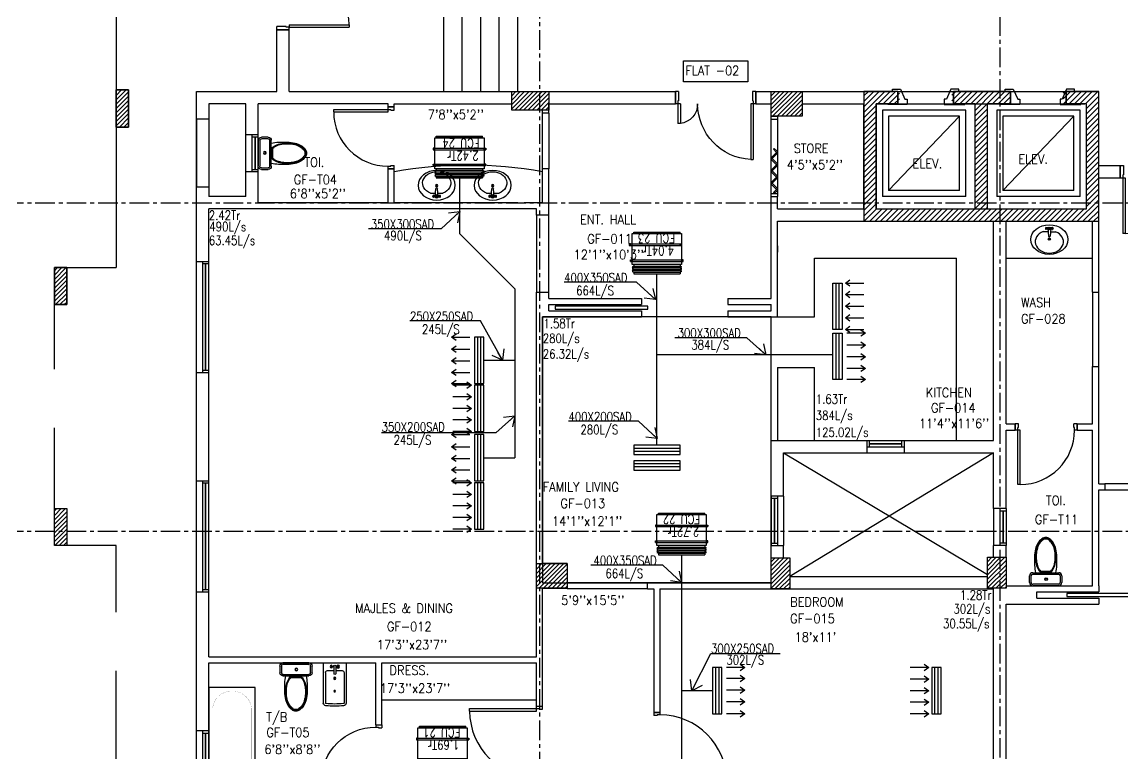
# Model space of a CAD drawing. Header units: millimetres. Extents: x -1288794 to 2153086, y -2701644 to -1335282.
# Drawn here: x 716022 to 733839, y -1504293 to -1492444 of the extents above; entities that cross this region are included whole.
import ezdxf

# ---------------------------------------------------------------- set-up
doc = ezdxf.new("R2010")
doc.units = ezdxf.units.MM
doc.header["$LTSCALE"] = 100
for name, pattern in [('CENTER', [50.8, 31.75, -6.35, 6.35, -6.35]), ('DASHED2', [9.525, 6.35, -3.175]), ('HIDDEN', [9.525, 6.35, -3.175])]:
    doc.linetypes.add(name, pattern=pattern)
for name, color, linetype in [('A-ANNO-TEXT', 8, 'Continuous'), ('A-DOOR', 4, 'Continuous'), ('A-FLOR-OVHD', 4, 'DASHED2'), ('A-FLOR-PFIX', 8, 'Continuous'), ('A-FLOR-SPCL', 8, 'Continuous'), ('A-GLAZ', 5, 'Continuous'), ('A-GRID', 253, 'CENTER'), ('A-WALL-FULL', 8, 'Continuous'), ('AC- SUIPPOR', 7, 'HIDDEN'), ('AC-SAD', 3, 'Continuous'), ('AC-SAD TEXT', 3, 'Continuous'), ('AC-UNIT', 5, 'Continuous'), ('RETURN GRILL RIGHT', 1, 'Continuous'), ('S-COL- HACT.', 9, 'Continuous'), ('S-COL.', 8, 'Continuous'), ('SAD RIGHT', 3, 'Continuous'), ('SUPPLY GRILL RIGHT', 3, 'Continuous'), ('WALL', 42, 'Continuous')]:
    doc.layers.add(name, color=color, linetype=linetype)
doc.styles.add('ROMANS', font='romans.shx', dxfattribs={"width": 0.8})
doc.styles.add('SIMPLEX', font='simplex.shx', dxfattribs={"width": 0.8})
doc.dimstyles.new('100 of DIM2', dxfattribs={"dimscale": 0, "dimtxt": 200, "dimasz": 150, "dimexe": 75, "dimexo": 200, "dimgap": 75, "dimtad": 1, "dimdec": 0, "dimrnd": 5, "dimzin": 0, "dimdsep": 46, "dimtxsty": 'ROMANS', "dimblk": 'ARCHTICK', "dimcen": 100, "dimclrd": 94, "dimclre": 94, "dimclrt": 2, "dimadec": 0, "dimazin": 0, "dimtfac": 1, "dimtdec": 0, "dimtofl": 0, "dimtmove": 2, "dimatfit": 3, "dimldrblk": 'OPEN90', "dimfxl": 75, "dimtolj": 1, "dimtzin": 0, "dimarcsym": 0})
pattern_1 = [(45, (1840901.617, -1109556.65), (-44.1941738, 44.1941738), [])]
pattern_2 = [(45, (1840901.617, -1109556.65), (-35.355339, 35.355339), [])]
pattern_3 = [(45, (961441.62, -1509993.415), (-35.355339, 35.355339), [])]

# ---------------------------------------------------------------- blocks, each defined once
blk = doc.blocks.new('D-200-DOUBLE')
for p, q in [((40, 200), (40, 1170)), ((40, 1170), (80, 1170)), ((80, 200), (80, 1170)), ((1920, 200), (1920, 1170)), ((1920, 1170), (1960, 1170)), ((1960, 200), (1960, 1170)), ((80, 200), (0, 200)), ((0, 200), (0, 0)), ((40, 200), (40, 148)), ((1920, 200), (1960, 200)), ((2000, 200), (1960, 200)), ((1960, 200), (1960, 148)), ((2000, 200), (2000, 0)), ((50, 0), (0, 0)), ((40, 148), (50, 148)), ((50, 148), (50, 0)), ((1950, 148), (1950, 0)), ((1960, 148), (1950, 148)), ((2000, 0), (1950, 0))]:
    blk.add_line(p, q)
at = {"linetype": 'Continuous'}
for centre, start, end in [((73, 242), 357.4314, 89.5378), ((1927, 242), 90.4622, 182.5686)]:
    blk.add_arc(centre, 928, start, end, dxfattribs=at)
blk = doc.blocks.new('D-100-R1')
for p, q in [((-80, 980), (-80, 100)), ((-80, 980), (-40, 980)), ((-40, 980), (-40, 55)), ((-1000, 100), (-1000, 0)), ((-1000, 100), (-960, 100)), ((-960, 100), (-960, 55)), ((-960, 55), (-950, 55)), ((-950, 55), (-950, 0)), ((-80, 100), (0, 100)), ((-50, 55), (-50, 0)), ((-50, 55), (-40, 55)), ((-50, 0), (0, 0)), ((0, 100), (0, 0)), ((-1000, 0), (-950, 0))]:
    blk.add_line(p, q)
at = {"linetype": 'Continuous'}
blk.add_arc((-80, 100), 880, 90, 180, dxfattribs=at)
blk = doc.blocks.new('WC-1')
for p, q in [((-210, 0), (210, 0)), ((-260, -160), (-260, -50)), ((-235, -160), (-235, -50)), ((-210, -25), (210, -25)), ((235, -50), (235, -160)), ((260, -50), (260, -160)), ((210, -185), (-210, -185)), ((210, -210), (-210, -210)), ((91, -223), (-91, -223)), ((86, -235), (-86, -235))]:
    blk.add_line(p, q)
for radius in [22.1, 17.1]:
    blk.add_circle((-6, -107), radius)
for centre, radius, start, end in [((-210, -50), 50, 90, 180), ((-210, -160), 50, 180, 270), ((-210, -50), 25, 90, 180), ((-210, -160), 25, 180, 270), ((210, -50), 50, 360, 90), ((210, -50), 25, 360, 90), ((210, -160), 25, 270, 360), ((210, -160), 50, 270, 360), ((722, -383), 904, 168.9529, 184.0632), ((352, -470), 520, 166.4766, 180), ((352, -470), 507, 166.4766, 180), ((178, -428), 341, 149.8586, 166.4766), ((178, -428), 328, 149.8586, 166.4766), ((69, -365), 214, 138.4152, 149.8586), ((69, -365), 201, 139.9943, 149.8586), ((-69, -365), 201, 30.1414, 40.0057), ((-69, -365), 214, 30.1414, 41.5848), ((-178, -428), 328, 13.5234, 30.1414), ((-178, -428), 341, 13.5234, 30.1414), ((-352, -470), 507, 360, 13.5234), ((-352, -470), 520, 360, 13.5234), ((352, -470), 532, 177.5541, 180), ((352, -470), 532, 180, 193.5234), ((352, -470), 520, 180, 193.5234), ((352, -470), 507, 180, 193.5234), ((-352, -470), 507, 346.4766, 360), ((-352, -470), 520, 346.4766, 360), ((-352, -470), 532, 346.4766, 360), ((-352, -470), 532, 360, 2.4459), ((178, -512), 353, 193.5234, 210.1414), ((178, -512), 341, 193.5234, 210.1414), ((178, -512), 328, 193.5234, 210.1414), ((69, -575), 226, 210.1414, 234.4972), ((69, -575), 214, 210.1414, 234.4972), ((69, -575), 201, 210.1414, 234.4972), ((-69, -575), 201, 305.5028, 329.8586), ((-69, -575), 214, 305.5028, 329.8586), ((-69, -575), 226, 305.5028, 329.8586), ((-178, -512), 328, 329.8586, 346.4766), ((-178, -512), 341, 329.8586, 346.4766), ((-178, -512), 353, 329.8586, 346.4766), ((0, -672), 108, 234.4972, 270), ((0, -672), 95.9, 234.4972, 270), ((0, -672), 83.4, 234.4972, 270), ((0, -672), 83.4, 270, 305.5028), ((0, -672), 95.9, 270, 305.5028), ((0, -672), 108, 270, 305.5028)]:
    blk.add_arc(centre, radius, start, end)
at = {"linetype": 'Continuous', "ltscale": 50}
blk.add_arc((-722, -383), 904, 355.9368, 11.0471, dxfattribs=at)
blk = doc.blocks.new('D-130-R')
for p, q in [((1220, 200), (1220, 1100)), ((1220, 1100), (1260, 1100)), ((1260, 200), (1260, 1100)), ((80, 520), (40, 520)), ((40, 200), (40, 520)), ((80, 200), (80, 520)), ((0, 0), (0, 200)), ((80, 200), (0, 200)), ((40, 150), (40, 200)), ((1300, 200), (1220, 200)), ((1260, 150), (1260, 200)), ((1300, 0), (1300, 200)), ((50, 0), (0, 0)), ((50, 150), (40, 150)), ((50, 0), (50, 150)), ((1260, 150), (1250, 150)), ((1250, 0), (1250, 150)), ((1300, 0), (1250, 0))]:
    blk.add_line(p, q)
for centre, radius, start, end in [((1260, 200), 900, 92.5473, 180), ((40, 200), 320, 0, 82.8192)]:
    blk.add_arc(centre, radius, start, end)
blk = doc.blocks.new('BIDET-1')
for p, q in [((175, 0), (-175, 0)), ((-185, -10), (-185, -649)), ((-150, -155), (-150, -649)), ((-15, -125), (-120, -125)), ((-39, -59), (-69, -59)), ((-54, -44), (-54, -74)), ((-15, -54), (-15, -174)), ((15, -54), (15, -174)), ((120, -125), (15, -125)), ((39, -59), (69, -59)), ((54, -44), (54, -74)), ((150, -155), (150, -649)), ((185, -10), (185, -649)), ((12, -250), (-12, -250)), ((-9, -259), (9, -241)), ((-9, -241), (9, -259)), ((0, -238), (0, -262))]:
    blk.add_line(p, q)
for centre, radius in [((-54, -59), 25), ((-54, -59), 20), ((-54, -59), 15.2), ((-54, -59), 10.2), ((54, -59), 20), ((54, -59), 15.2), ((54, -59), 10.2), ((0, -250), 17.5), ((0, -250), 12.5), ((0, -457), 12.5), ((0, -457), 10)]:
    blk.add_circle(centre, radius)
for centre, radius, start, end in [((-175, -10), 10, 90, 180), ((175, -10), 10, 0, 90), ((-120, -155), 30, 90, 180), ((0, -54), 20, 318.5904, 221.4096), ((0, -54), 15, 0, 180), ((0, -174), 15, 180, 0), ((120, -155), 30, 0, 90), ((-140, -649), 45, 180, 265.2062), ((-140, -649), 10, 180, 265.2062), ((0, 1020), 1720, 265.2062, 274.7938), ((0, 1020), 1685, 265.2062, 274.7938), ((140, -649), 10, 274.7938, 0), ((140, -649), 45, 274.7938, 0)]:
    blk.add_arc(centre, radius, start, end)
blk = doc.blocks.new('D-120-R1')
for p, q in [((-80, 1180), (-40, 1180)), ((-80, 1180), (-80, 100)), ((-40, 1180), (-40, 55)), ((-1200, 100), (-1160, 100)), ((-1200, 100), (-1200, 0)), ((-1160, 100), (-1160, 55)), ((-1160, 55), (-1150, 55)), ((-1150, 55), (-1150, 0)), ((-80, 100), (0, 100)), ((-50, 55), (-40, 55)), ((-50, 55), (-50, 0)), ((-50, 0), (0, 0)), ((0, 100), (0, 0)), ((-1200, 0), (-1150, 0))]:
    blk.add_line(p, q)
at = {"linetype": 'Continuous'}
blk.add_arc((-80, 100), 1080, 90, 180, dxfattribs=at)
blk = doc.blocks.new('BT-2')
blk.add_lwpolyline([(0, 750), (1700, 750), (1700, 0), (0, 0)], close=True)
at = {"const_width": 2}
blk.add_lwpolyline([(60, 690), (1340, 690, -0.414214), (1640, 390), (1640, 360, -0.414214), (1340, 60), (60, 60)], format="xyb", close=True, dxfattribs=at)
blk.add_circle((125, 375), 31.9)
blk = doc.blocks.new('W-60')
for p, q in [((600, 100), (0, 100)), ((600, 0), (0, 0)), ((40, 0), (40, 100)), ((560, 100), (560, 0))]:
    blk.add_line(p, q)
at = {"linetype": 'Continuous'}
for p, q in [((560, 53), (40, 53)), ((560, 47), (40, 47))]:
    blk.add_line(p, q, dxfattribs=at)
blk = doc.blocks.new('W-180')
for p, q in [((1800, 100), (0, 100)), ((1800, 0), (0, 0)), ((40, 0), (40, 100)), ((1760, 100), (1760, 0))]:
    blk.add_line(p, q)
at = {"linetype": 'Continuous'}
for p, q in [((1760, 53), (40, 53)), ((1760, 47), (40, 47))]:
    blk.add_line(p, q, dxfattribs=at)
blk = doc.blocks.new('W-80')
for p, q in [((800, 100), (0, 100)), ((800, 0), (0, 0)), ((40, 0), (40, 100)), ((760, 100), (760, 0))]:
    blk.add_line(p, q)
at = {"linetype": 'Continuous'}
for p, q in [((760, 53), (40, 53)), ((760, 47), (40, 47))]:
    blk.add_line(p, q, dxfattribs=at)
blk = doc.blocks.new('LAV-2')
for p, q in [((-21, 393), (-55, 399)), ((-21, 369), (-55, 363)), ((-24, 385), (-49, 381)), ((-24, 377), (-49, 381)), ((-25, 381), (-13, 258)), ((-19, 381), (17, 381)), ((-1, 363), (-1, 399)), ((23, 381), (11, 257)), ((53, 399), (20, 393)), ((53, 363), (20, 369)), ((47, 381), (23, 385)), ((47, 381), (23, 376)), ((-102, 330), (-23, 330)), ((21, 329), (101, 329))]:
    blk.add_line(p, q)
for centre, radius in [((-1, 381), 24), ((-1, 381), 18), ((-1, 209), 18), ((-1, 209), 13.2)]:
    blk.add_circle(centre, radius)
blk.add_arc((-1, 257), 12, 179.8053, 359.8053)
for centre, major_axis, ratio in [((-1, 202), (-300, 1), 0.8), ((53, 381), (0.1, 18), 0.333333)]:
    blk.add_ellipse(centre, major_axis=major_axis, ratio=ratio)
at = {"extrusion": (0, 0, -1)}
blk.add_ellipse((-55, 381), major_axis=(0.1, 18), ratio=0.333333, dxfattribs=at)
blk.add_ellipse((-1, 166), major_axis=(-228, 1), ratio=0.8, start_param=5.174, end_param=10.533963)
for points, knots in [([(-55, 365), (-55, 366), (-55, 366), (-55, 366), (-55, 366), (-56, 367), (-56, 368), (-57, 370), (-57, 371), (-58, 374), (-58, 375), (-58, 379), (-58, 381), (-58, 386), (-58, 388), (-57, 392), (-57, 393), (-56, 394), (-56, 395), (-55, 396), (-55, 396), (-55, 396), (-55, 397), (-55, 397)], [3.378318, 3.378318, 3.378318, 3.378318, 3.519844, 3.519844, 3.66137, 3.66137, 3.925951, 3.925951, 4.190531, 4.190531, 4.455112, 4.455112, 4.86737, 4.86737, 5.279628, 5.279628, 5.565785, 5.565785, 5.785568, 5.785568, 5.957, 5.957, 6.04646, 6.04646, 6.04646, 6.04646]), ([(-55, 397), (-55, 397), (-54, 396), (-54, 396), (-54, 396), (-53, 395), (-53, 394), (-52, 392), (-52, 391), (-52, 388), (-51, 387), (-51, 383), (-51, 381), (-51, 376), (-52, 374), (-52, 370), (-53, 369), (-53, 368), (-54, 367), (-54, 366), (-54, 366), (-55, 366), (-55, 365), (-55, 365)], [0.236726, 0.236726, 0.236726, 0.236726, 0.378252, 0.378252, 0.519778, 0.519778, 0.784358, 0.784358, 1.048939, 1.048939, 1.313519, 1.313519, 1.725777, 1.725777, 2.138035, 2.138035, 2.424192, 2.424192, 2.643976, 2.643976, 2.815407, 2.815407, 2.904867, 2.904867, 2.904867, 2.904867]), ([(53, 396), (53, 396), (53, 396), (53, 396), (53, 395), (52, 394), (52, 394), (51, 392), (51, 390), (50, 388), (50, 386), (50, 383), (50, 380), (50, 376), (50, 373), (51, 370), (51, 369), (52, 367), (52, 367), (53, 366), (53, 365), (53, 365), (53, 365), (53, 365)], [0.236726, 0.236726, 0.236726, 0.236726, 0.378252, 0.378252, 0.519778, 0.519778, 0.784358, 0.784358, 1.048939, 1.048939, 1.313519, 1.313519, 1.725777, 1.725777, 2.138035, 2.138035, 2.424192, 2.424192, 2.643976, 2.643976, 2.815407, 2.815407, 2.904867, 2.904867, 2.904867, 2.904867]), ([(53, 365), (53, 365), (53, 365), (54, 366), (54, 366), (55, 367), (55, 368), (56, 370), (56, 371), (56, 373), (57, 375), (57, 379), (57, 381), (57, 386), (56, 388), (56, 391), (55, 392), (55, 394), (54, 395), (54, 396), (54, 396), (54, 396), (53, 396), (53, 396)], [3.378318, 3.378318, 3.378318, 3.378318, 3.519844, 3.519844, 3.66137, 3.66137, 3.925951, 3.925951, 4.190531, 4.190531, 4.455112, 4.455112, 4.86737, 4.86737, 5.279628, 5.279628, 5.565785, 5.565785, 5.785568, 5.785568, 5.957, 5.957, 6.04646, 6.04646, 6.04646, 6.04646])]:
    blk.add_open_spline(points, degree=3, knots=knots)
blk = doc.blocks.new('A$C44FB0367')
at = {"layer": 'WALL', "ltscale": 30}
h = blk.add_hatch(dxfattribs=at)
h.set_pattern_fill('NET3', color=2, scale=100, style=0)
h.set_pattern_definition([(0, (19935.246, -11666.627), (0, 12.5), []), (60, (19935.246, -11666.627), (-10.8253175, 6.25), []), (120, (19935.246, -11666.627), (-10.8253175, -6.25), [])])
h.paths.add_polyline_path([(775, 250), (775, 275), (25, 275), (25, 250)])
at = {"layer": 'WALL', "color": 5, "ltscale": 30}
for p, q in [((25, 250), (25, 275)), ((25, 275), (775, 275)), ((775, 250), (775, 275))]:
    blk.add_line(p, q, dxfattribs=at)
at = {"layer": 'WALL', "color": 8, "ltscale": 30}
for p, q in [((25, -275), (0, -287.5)), ((0, -287.5), (25, -300)), ((25, -300), (0, -312.5)), ((0, -312.5), (25, -325)), ((25, -325), (0, -337.5)), ((0, -337.5), (25, -350)), ((25, -350), (0, -362.5)), ((25, -250), (25, -275)), ((25, -250), (25, -275)), ((25, -275), (775, -275)), ((25, -300), (775, -300)), ((25, -325), (775, -325)), ((25, -350), (775, -350)), ((775, -250), (775, -275)), ((775, -275), (800, -287.5)), ((800, -287.5), (775, -300)), ((775, -300), (800, -312.5)), ((800, -312.5), (775, -325)), ((775, -325), (800, -337.5)), ((800, -337.5), (775, -350)), ((775, -350), (800, -362.5)), ((0, -362.5), (25, -375)), ((25, -375), (775, -375)), ((25, -375), (25, -400)), ((25, -400), (775, -400)), ((800, -362.5), (775, -375)), ((775, -375), (775, -400))]:
    blk.add_line(p, q, dxfattribs=at)
at = {"layer": 'WALL', "color": 5, "ltscale": 30}
blk.add_lwpolyline([(0, 250), (800, 250), (800, -250), (0, -250)], close=True, dxfattribs=at)
blk = doc.blocks.new('A$C5F1D0244')
at = {"layer": 'AC- SUIPPOR', "ltscale": 5}
for p, q in [((-25, 425), (-25, -425)), ((0, 425), (0, -425))]:
    blk.add_line(p, q, dxfattribs=at)
at = {"layer": 'AC- SUIPPOR', "ltscale": 30}
for points in [[(-25, 400), (0, 400), (0, 425), (-25, 425)], [(-25, -400), (0, -400), (0, -425), (-25, -425)]]:
    blk.add_lwpolyline(points, close=True, dxfattribs=at)
for centre in [(-12.5, 412.5), (-12.5, -412.5)]:
    blk.add_circle(centre, 5, dxfattribs=at)
blk = doc.blocks.new('_ArchTick')
at = {"color": 0, "linetype": 'ByBlock', "const_width": 0.15}
blk.add_lwpolyline([(-0.5, -0.5), (0.5, 0.5)], dxfattribs=at)
blk = doc.blocks.new('grill')
at = {"layer": 'SUPPLY GRILL RIGHT'}
for p, q in [((665706, -1490217), (665656, -1490217)), ((665656, -1490217), (665656, -1490967)), ((665756, -1490217), (665706, -1490217)), ((665706, -1490217), (665706, -1490967))]:
    blk.add_line(p, q, dxfattribs=at)
blk.add_lwpolyline([(665756, -1490967), (665756, -1490217), (665606, -1490217), (665606, -1490967)], close=True, dxfattribs=at)
blk = doc.blocks.new('grillreturn')
at = {"layer": 'RETURN GRILL RIGHT'}
for p, q in [((665656, -1489444), (665656, -1490194)), ((665706, -1489444), (665706, -1490194))]:
    blk.add_line(p, q, dxfattribs=at)
blk.add_lwpolyline([(665756, -1490194), (665756, -1489444), (665606, -1489444), (665606, -1490194)], close=True, dxfattribs=at)
blk = doc.blocks.new('SUPPLY GRILL RIGHT')
at = {"layer": 'SUPPLY GRILL RIGHT'}
for p, q in [((375, 25), (-375, 25)), ((375, -25), (375, 25)), ((375, -25), (-375, -25)), ((375, -75), (375, -25))]:
    blk.add_line(p, q, dxfattribs=at)
blk.add_lwpolyline([(-375, -75), (375, -75), (375, 75), (-375, 75)], close=True, dxfattribs=at)
for points in [[(-375, -450), (-375, -150)], [(-178.5, -450), (-178.5, -150)], [(9, -450), (9, -150)], [(196.5, -450), (196.5, -150)], [(375, -450), (375, -150)]]:
    blk.add_leader(points, dimstyle='100 of DIM2', override={"dimscale": 1, "dimasz": 75, "dimtad": 0, "dimclrd": 0, "dimfxl": 0.2}, dxfattribs=at)
blk = doc.blocks.new('RETURN GRILL RIGHT')
at = {"layer": 'RETURN GRILL RIGHT'}
for p, q in [((375, 25), (-375, 25)), ((375, -25), (-375, -25))]:
    blk.add_line(p, q, dxfattribs=at)
blk.add_lwpolyline([(-375, -75), (375, -75), (375, 75), (-375, 75)], close=True, dxfattribs=at)
for points in [[(-375, -125), (-375, -425)], [(-187.5, -125), (-187.5, -425)], [(0, -125), (0, -425)], [(187.5, -125), (187.5, -425)], [(375, -125), (375, -425)]]:
    blk.add_leader(points, dimstyle='100 of DIM2', override={"dimscale": 1, "dimasz": 75, "dimtad": 0, "dimclrd": 0, "dimfxl": 0.2}, dxfattribs=at)

msp = doc.modelspace()

# ---------------------------------------------------------------- hatches: boundary and pattern name
at = {"layer": 'S-COL- HACT.', "linetype": 'Continuous', "ltscale": 3}
h = msp.add_hatch(dxfattribs=at)
h.set_pattern_fill('ANSI31', color=256, scale=400, style=0)
h.set_pattern_definition(pattern_2)
h.paths.add_polyline_path([(717546.4, -1493543.6), (717546.4, -1494143.6), (717746.4, -1494143.6), (717746.4, -1493543.6)])
h = msp.add_hatch(dxfattribs=at)
h.set_pattern_fill('ANSI31', color=256, scale=400, style=0)
h.set_pattern_definition(pattern_3)
h.paths.add_polyline_path([(724546.4, -1493568.6), (723946.4, -1493568.6), (723946.4, -1493868.6), (724546.4, -1493868.6)])
h = msp.add_hatch(dxfattribs=at)
h.set_pattern_fill('ANSI31', color=256, scale=400, style=0)
h.set_pattern_definition(pattern_2)
h.paths.add_polyline_path([(728146.4, -1493568.6), (728646.4, -1493568.6), (728646.4, -1493968.6), (728146.4, -1493968.6)])
h = msp.add_hatch(dxfattribs=at)
h.set_pattern_fill('ANSI31', color=256, scale=500, style=0)
h.set_pattern_definition(pattern_1)
h.paths.add_polyline_path([(731646.4, -1493768.6), (732021.4, -1493768.6), (732021.4, -1493568.6), (731071.4, -1493568.6), (731071.4, -1493768.6), (731446.4, -1493768.6), (731446.4, -1495468.6), (729846.4, -1495468.6), (729846.4, -1493768.6), (730221.4, -1493768.6), (730221.4, -1493568.6), (729646.4, -1493568.6), (729646.4, -1495668.6), (733446.4, -1495668.6), (733446.4, -1493568.6), (732871.4, -1493568.6), (732871.4, -1493768.6), (733246.4, -1493768.6), (733246.4, -1495468.6), (731646.4, -1495468.6)])
h = msp.add_hatch(dxfattribs=at)
h.set_pattern_fill('ANSI31', color=256, scale=500, style=0)
h.set_pattern_definition(pattern_1)
h.paths.add_polyline_path([(731646.4, -1493768.6), (732021.4, -1493768.6), (732021.4, -1493568.6), (731071.4, -1493568.6), (731071.4, -1493768.6), (731446.4, -1493768.6), (731446.4, -1495468.6), (729846.4, -1495468.6), (729846.4, -1493768.6), (730221.4, -1493768.6), (730221.4, -1493568.6), (729646.4, -1493568.6), (729646.4, -1495668.6), (733446.4, -1495668.6), (733446.4, -1493568.6), (732871.4, -1493568.6), (732871.4, -1493768.6), (733246.4, -1493768.6), (733246.4, -1495468.6), (731646.4, -1495468.6)])
h = msp.add_hatch(dxfattribs=at)
h.set_pattern_fill('ANSI31', color=256, scale=400, style=0)
h.set_pattern_definition(pattern_2)
h.paths.add_polyline_path([(716546.4, -1496418.6), (716546.4, -1497018.6), (716746.4, -1497018.6), (716746.4, -1496418.6)])
h = msp.add_hatch(dxfattribs=at)
h.set_pattern_fill('ANSI31', color=256, scale=400, style=0)
h.set_pattern_definition(pattern_2)
h.paths.add_polyline_path([(716546.4, -1500918.6), (716546.4, -1500318.6), (716746.4, -1500318.6), (716746.4, -1500918.6)])
h = msp.add_hatch(dxfattribs=at)
h.set_pattern_fill('ANSI31', color=256, scale=400, style=0)
h.set_pattern_definition(pattern_3)
h.paths.add_polyline_path([(724846.4, -1501208.6), (724346.4, -1501208.6), (724346.4, -1501608.6), (724846.4, -1501608.6)])
h = msp.add_hatch(dxfattribs=at)
h.set_pattern_fill('ANSI31', color=256, scale=400, style=0)
h.set_pattern_definition([(45, (1840951.617, -1109556.65), (-35.355339, 35.355339), [])])
h.paths.add_polyline_path([(728146.4, -1501618.6), (728146.4, -1501118.6), (728446.4, -1501118.6), (728446.4, -1501618.6)])
h = msp.add_hatch(dxfattribs=at)
h.set_pattern_fill('ANSI31', color=256, scale=400, style=0)
h.set_pattern_definition([(45, (1840851.617, -1109546.65), (-35.355339, 35.355339), [])])
h.paths.add_polyline_path([(731646.4, -1501608.6), (731646.4, -1501108.6), (731946.4, -1501108.6), (731946.4, -1501608.6)])

# ---------------------------------------------------------------- linework, layer by layer
at = {"layer": 'A-ANNO-TEXT', "color": 5}
msp.add_lwpolyline([(726727.4, -1493070.7), (727769.8, -1493070.7), (727769.8, -1493413.2), (726727.4, -1493413.2)], close=True, dxfattribs=at)
at = {"layer": 'A-DOOR', "ltscale": 3}
for p, q in [((728146.4, -1495268.6), (728146.4, -1493968.6)), ((728146.4, -1494018.6), (728246.4, -1494018.6)), ((728246.4, -1493968.6), (728246.4, -1495268.6)), ((728146.4, -1495218.6), (728246.4, -1495218.6))]:
    msp.add_line(p, q, dxfattribs=at)
for points in [[(728232.3, -1494554.5), (728182.3, -1494504.5), (728196.4, -1494490.4), (728246.4, -1494540.4), (728232.3, -1494554.5)], [(728232.3, -1494554.5), (728146.4, -1494640.4), (728160.6, -1494654.5), (728246.4, -1494568.6), (728232.3, -1494554.5)], [(728232.3, -1494754.5), (728146.4, -1494668.6), (728160.6, -1494654.5), (728246.4, -1494740.4), (728232.3, -1494754.5)], [(728232.3, -1494754.5), (728146.4, -1494840.4), (728160.6, -1494854.5), (728246.4, -1494768.6), (728232.3, -1494754.5)], [(728232.3, -1494954.5), (728146.4, -1494868.6), (728160.6, -1494854.5), (728246.4, -1494940.4), (728232.3, -1494954.5)], [(728232.3, -1494954.5), (728146.4, -1495040.4), (728160.6, -1495054.5), (728246.4, -1494968.6), (728232.3, -1494954.5)], [(728232.3, -1495154.5), (728146.4, -1495068.6), (728160.6, -1495054.5), (728246.4, -1495140.4), (728232.3, -1495154.5)], [(728232.3, -1495154.5), (728182.3, -1495204.5), (728196.4, -1495218.6), (728246.4, -1495168.6), (728232.3, -1495154.5)], [(724649.3, -1497043.6), (724649.3, -1497093.6), (726149.3, -1497093.6), (726149.3, -1497043.6), (724649.3, -1497043.6)], [(732930.4, -1501693.6), (732930.4, -1501743.6), (733980.4, -1501743.6), (733980.4, -1501693.6), (732930.4, -1501693.6)]]:
    msp.add_lwpolyline(points, dxfattribs=at)
at = {"layer": 'A-FLOR-OVHD', "linetype": 'Continuous', "ltscale": 3}
for p, q in [((717546.4, -1486718.6), (717546.4, -1496418.6)), ((717546.4, -1486718.6), (717546.4, -1496418.6)), ((724446.4, -1494818.6), (724446.4, -1493918.6)), ((724546.4, -1493918.6), (724546.4, -1494818.6)), ((724346.4, -1495568.6), (724346.4, -1496818.6)), ((724546.4, -1496818.6), (724546.4, -1495568.6)), ((716546.4, -1496418.6), (717546.4, -1496418.6)), ((716546.4, -1496418.6), (717546.4, -1496418.6)), ((733346.4, -1496818.6), (733346.4, -1498018.6)), ((733446.4, -1498018.6), (733446.4, -1496818.6)), ((735346.4, -1499918.6), (733546.4, -1499918.6)), ((733546.4, -1500018.6), (735346.4, -1500018.6)), ((724846.4, -1501518.6), (726146.4, -1501518.6)), ((726146.4, -1501618.6), (724846.4, -1501618.6))]:
    msp.add_line(p, q, dxfattribs=at)
at = {"layer": 'A-FLOR-OVHD', "ltscale": 3}
msp.add_lwpolyline([(744546.4, -1509268.6), (744546.4, -1510568.6), (731746.4, -1510568.6), (731746.4, -1509268.6), (730446.4, -1509268.6), (730446.4, -1510568.6), (726146.4, -1510568.6), (726146.4, -1510168.6), (724546.4, -1510168.6), (724546.4, -1510568.6), (717546.4, -1510568.6), (717546.4, -1500918.6), (716546.4, -1500918.6), (716546.4, -1496418.6)], dxfattribs=at)
msp.add_lwpolyline([(744546.4, -1509268.6), (744546.4, -1510568.6), (731746.4, -1510568.6), (731746.4, -1509268.6), (730446.4, -1509268.6), (730446.4, -1510568.6), (726146.4, -1510568.6), (726146.4, -1510168.6), (724546.4, -1510168.6), (724546.4, -1510568.6), (717546.4, -1510568.6), (717546.4, -1500918.6), (716546.4, -1500918.6), (716546.4, -1496418.6)], dxfattribs=at)
at = {"layer": 'A-FLOR-PFIX', "ltscale": 3}
for p, q in [((730196.4, -1493568.6), (731096.4, -1493568.6)), ((732021.4, -1493568.6), (732921.4, -1493568.6))]:
    msp.add_line(p, q, dxfattribs=at)
at = {"layer": 'A-FLOR-SPCL', "ltscale": 3}
for p, q in [((722846.4, -1493568.6), (722846.4, -1491568.6)), ((723146.4, -1493568.6), (723146.4, -1491568.6)), ((723446.4, -1493568.6), (723446.4, -1491568.6)), ((723746.4, -1493568.6), (723746.4, -1491568.6)), ((724046.4, -1493568.6), (724046.4, -1491568.6)), ((728846.4, -1497218.6), (728846.4, -1496268.6)), ((728846.4, -1496268.6), (731146.4, -1496268.6)), ((731146.4, -1499218.6), (731146.4, -1496268.6)), ((731946.4, -1496268.6), (733346.4, -1496268.6)), ((728246.4, -1497218.6), (728846.4, -1497218.6)), ((728246.4, -1498038.6), (728246.4, -1499218.6)), ((728246.4, -1498038.6), (728846.4, -1498038.6)), ((728846.4, -1499218.6), (728846.4, -1498038.6)), ((728346.4, -1499418.6), (731646.4, -1501389.2)), ((731746.4, -1499418.6), (728446.4, -1501418.6)), ((721846.4, -1503418.6), (724346.4, -1503418.6))]:
    msp.add_line(p, q, dxfattribs=at)
at = {"layer": 'A-FLOR-SPCL', "ltscale": 50}
for p, q in [((730110.4, -1493530.3), (730239.8, -1493530.3)), ((730110.4, -1493568.6), (730110.4, -1493530.3)), ((730239.8, -1493530.3), (730311, -1493694.3)), ((731053, -1493530.3), (730981.8, -1493694.3)), ((731182.5, -1493530.3), (731053, -1493530.3)), ((731182.5, -1493568.6), (731182.5, -1493530.3)), ((731935.4, -1493530.3), (732064.8, -1493530.3)), ((731935.4, -1493568.6), (731935.4, -1493530.3)), ((732064.8, -1493530.3), (732136, -1493694.3)), ((732928, -1493530.3), (732856.8, -1493694.3)), ((733057.5, -1493530.3), (732928, -1493530.3)), ((733057.5, -1493568.6), (733057.5, -1493530.3)), ((730035.4, -1493778.6), (730035.4, -1493768.6)), ((730346.4, -1493778.6), (730035.4, -1493778.6)), ((730311, -1493694.3), (730346.4, -1493694.3)), ((730346.4, -1493694.3), (730346.4, -1493778.6)), ((730946.4, -1493694.3), (730946.4, -1493778.6)), ((730981.8, -1493694.3), (730946.4, -1493694.3)), ((730946.4, -1493778.6), (731282.5, -1493778.6)), ((731282.5, -1493778.6), (731282.5, -1493768.6)), ((731860.4, -1493778.6), (731860.4, -1493768.6)), ((732171.4, -1493778.6), (731860.4, -1493778.6)), ((732136, -1493694.3), (732171.4, -1493694.3)), ((732171.4, -1493694.3), (732171.4, -1493778.6)), ((732821.4, -1493694.3), (732821.4, -1493778.6)), ((732856.8, -1493694.3), (732821.4, -1493694.3)), ((732821.4, -1493778.6), (733157.5, -1493778.6)), ((733157.5, -1493778.6), (733157.5, -1493768.6))]:
    msp.add_line(p, q, dxfattribs=at)
at = {"layer": 'A-FLOR-SPCL'}
for p, q in [((730196.4, -1493768.6), (731096.4, -1493768.6)), ((731096.4, -1493768.6), (731246.4, -1493768.6)), ((732021.4, -1493768.6), (732921.4, -1493768.6)), ((732921.4, -1493768.6), (733121.4, -1493768.6)), ((729946.4, -1493868.6), (729946.4, -1495268.6)), ((731296.4, -1493868.6), (729946.4, -1493868.6)), ((731296.4, -1495268.6), (731296.4, -1493868.6)), ((731796.4, -1493868.6), (731796.4, -1495268.6)), ((733146.4, -1493868.6), (731796.4, -1493868.6)), ((733146.4, -1495268.6), (733146.4, -1493868.6)), ((730046.4, -1493968.6), (730046.4, -1495168.6)), ((731196.4, -1493968.6), (730046.4, -1493968.6)), ((730046.4, -1495168.6), (731196.4, -1493968.6)), ((731196.4, -1495168.6), (731196.4, -1493968.6)), ((731896.4, -1493968.6), (731896.4, -1495168.6)), ((733046.4, -1493968.6), (731896.4, -1493968.6)), ((731896.4, -1495168.6), (733046.4, -1493968.6)), ((733046.4, -1495168.6), (733046.4, -1493968.6)), ((731196.4, -1495168.6), (730046.4, -1495168.6)), ((733046.4, -1495168.6), (731896.4, -1495168.6)), ((731296.4, -1495268.6), (729946.4, -1495268.6)), ((733146.4, -1495268.6), (731796.4, -1495268.6))]:
    msp.add_line(p, q, dxfattribs=at)
at = {"layer": 'A-FLOR-SPCL', "ltscale": 3}
msp.add_lwpolyline([(728146.4, -1497218.6), (724446.4, -1497218.6), (724446.4, -1501521.3), (728146.4, -1501521.3)], close=True, dxfattribs=at)
msp.add_arc((723246.4, -1501493), 6732.1, 79.7322, 100.2678, dxfattribs=at)
at = {"layer": 'A-GLAZ', "ltscale": 3}
for p, q in [((718846.4, -1494018.6), (718846.4, -1495118.6)), ((719046.4, -1494018.6), (719046.4, -1495118.6)), ((719646.4, -1494868.6), (719646.4, -1494268.6)), ((718846.4, -1498118.6), (718846.4, -1496318.6)), ((729696.4, -1499418.6), (730296.4, -1499418.6)), ((718846.4, -1501668.6), (718846.4, -1499868.6)), ((728346.4, -1500118.6), (728346.4, -1500918.6)), ((731746.4, -1500318.6), (731746.4, -1500918.6)), ((718846.4, -1504518.6), (718846.4, -1503918.6))]:
    msp.add_line(p, q, dxfattribs=at)
at = {"layer": 'A-GRID', "ltscale": 0.1}
for p, q in [((724396.4, -1465142.6), (724396.4, -1513277)), ((731846.4, -1466442.6), (731846.4, -1514577)), ((707093.1, -1495368.6), (750632.7, -1495368.6)), ((707090.6, -1500687.6), (750630.2, -1500687.6))]:
    msp.add_line(p, q, dxfattribs=at)
at = {"layer": 'A-WALL-FULL', "ltscale": 3}
for p, q in [((720146.4, -1493568.6), (720146.4, -1492568.6)), ((720146.4, -1492568.6), (720346.4, -1492568.6)), ((720146.4, -1493568.6), (720146.4, -1492568.6)), ((720146.4, -1492568.6), (720346.4, -1492568.6)), ((720346.4, -1493568.6), (720346.4, -1492568.6)), ((720346.4, -1493568.6), (720346.4, -1492568.6)), ((717546.4, -1494143.6, 0), (717546.4, -1493543.6, 0)), ((717546.4, -1493543.6, 0), (717746.4, -1493543.6, 0)), ((717746.4, -1493543.6, 0), (717746.4, -1494143.6, 0)), ((718846.4, -1496318.6), (718846.4, -1493568.6)), ((718846.4, -1493568.6), (720146.4, -1493568.6)), ((718846.4, -1494018.6), (718846.4, -1493568.6)), ((720346.4, -1493568.6), (723946.4, -1493568.6)), ((724546.4, -1493568.6), (726596.4, -1493568.6)), ((726596.4, -1493768.6), (726596.4, -1493568.6)), ((727896.4, -1493568.6), (730121.4, -1493568.6)), ((727896.4, -1493768.6), (727896.4, -1493568.6)), ((727996.4, -1493568.6), (728346.4, -1493568.6)), ((730196.4, -1493568.6), (730196.4, -1493568.6)), ((730196.4, -1493768.6), (730196.4, -1493568.6)), ((731096.4, -1493568.6), (732021.4, -1493568.6)), ((731096.4, -1493768.6), (731096.4, -1493568.6)), ((731146.4, -1493568.6), (732021.4, -1493568.6)), ((732021.4, -1493768.6), (732021.4, -1493568.6)), ((732921.4, -1493768.6), (732921.4, -1493568.6)), ((732921.4, -1493568.6), (733446.4, -1493568.6)), ((733446.4, -1494768.6), (733446.4, -1493568.6)), ((719046.4, -1493768.6), (719046.4, -1494018.6)), ((719646.4, -1493768.6), (719046.4, -1493768.6)), ((719646.4, -1494268.6), (719646.4, -1493768.6)), ((721946.4, -1493768.6), (719846.4, -1493768.6)), ((719846.4, -1494268.6), (719846.4, -1493768.6)), ((721946.4, -1493818.6), (721946.4, -1493768.6)), ((722046.4, -1493818.6), (722046.4, -1493768.6)), ((722046.4, -1493768.6), (723946.4, -1493768.6)), ((724546.4, -1493768.6), (726596.4, -1493768.6)), ((724546.4, -1493918.6), (724546.4, -1493768.6)), ((727896.4, -1493768.6), (728146.4, -1493768.6)), ((727996.4, -1493768.6), (728146.4, -1493768.6)), ((728146.4, -1493968.6), (728146.4, -1493768.6)), ((728146.4, -1493968.6), (728146.4, -1493768.6)), ((728646.4, -1493768.6), (729646.4, -1493768.6)), ((729646.4, -1495468.6), (729646.4, -1493768.6)), ((729846.4, -1495468.6), (729846.4, -1493768.6)), ((729846.4, -1493768.6), (730196.4, -1493768.6)), ((731096.4, -1493768.6), (731546.4, -1493768.6)), ((731546.4, -1493768.6), (732021.4, -1493768.6)), ((732921.4, -1493768.6), (733221.4, -1493768.6)), ((733246.4, -1495468.6), (733246.4, -1493768.6)), ((733246.4, -1495468.6), (733246.4, -1493768.6)), ((722046.4, -1493818.6), (721946.4, -1493818.6)), ((724546.4, -1493918.6), (724446.4, -1493918.6)), ((719046.4, -1494018.6), (718846.4, -1494018.6)), ((728146.4, -1493968.6), (728246.4, -1493968.6)), ((717746.4, -1494143.6, 0), (717546.4, -1494143.6, 0)), ((719846.4, -1494268.6), (719646.4, -1494268.6)), ((721946.4, -1495368.6), (721946.4, -1494818.6)), ((722046.4, -1494818.6), (721946.4, -1494818.6)), ((722046.4, -1495368.6), (722046.4, -1494818.6)), ((724546.4, -1494818.6), (724446.4, -1494818.6)), ((724446.4, -1495368.6), (724446.4, -1494818.6)), ((724546.4, -1495568.6), (724546.4, -1494818.6)), ((733446.4, -1494768.6), (733796.4, -1494768.6)), ((733796.4, -1494968.6), (733796.4, -1494768.6)), ((719846.4, -1494868.6), (719646.4, -1494868.6)), ((719646.4, -1495268.6), (719646.4, -1494868.6)), ((719846.4, -1495368.6), (719846.4, -1494868.6)), ((733446.4, -1494968.6), (733796.4, -1494968.6)), ((733446.4, -1496818.6), (733446.4, -1494968.6)), ((719046.4, -1495118.6), (718846.4, -1495118.6)), ((719046.4, -1495118.6), (719046.4, -1495268.6)), ((719646.4, -1495268.6), (719046.4, -1495268.6)), ((721946.4, -1495368.6), (719846.4, -1495368.6)), ((724046.4, -1495368.6), (722046.4, -1495368.6)), ((724446.4, -1495368.6), (724146.4, -1495368.6)), ((728146.4, -1495268.6), (728246.4, -1495268.6)), ((728146.4, -1496918.6), (728146.4, -1495268.6)), ((728246.4, -1495468.6), (728246.4, -1495268.6)), ((719046.4, -1496318.6), (719046.4, -1495468.6)), ((724346.4, -1495468.6), (719046.4, -1495468.6)), ((724346.4, -1495568.6), (724346.4, -1495468.6)), ((728246.4, -1495468.6), (729646.4, -1495468.6)), ((729846.4, -1495468.6), (733246.4, -1495468.6)), ((724546.4, -1495568.6), (724346.4, -1495568.6)), ((728246.4, -1495668.6), (731746.4, -1495668.6)), ((728246.4, -1497218.6), (728246.4, -1495668.6)), ((731746.4, -1499218.6), (731746.4, -1495668.6)), ((731946.4, -1495668.6), (733346.4, -1495668.6)), ((731946.4, -1498950.6), (731946.4, -1495668.6)), ((733346.4, -1496818.6), (733346.4, -1495668.6)), ((728246.4, -1496068.6), (728246.4, -1496168.6)), ((731746.4, -1499218.6), (731746.4, -1496068.6)), ((716546.4, -1497018.6, 0), (716546.4, -1496418.6)), ((716546.4, -1496418.6), (716746.4, -1496418.6, 0)), ((716746.4, -1496418.6, 0), (716746.4, -1497018.6, 0)), ((718846.4, -1496318.6), (719046.4, -1496318.6)), ((724346.4, -1502718.6), (724346.4, -1496818.6)), ((724346.4, -1496818.6), (724546.4, -1496818.6)), ((724546.4, -1496918.6), (724546.4, -1496818.6)), ((724546.4, -1496918.6), (726046.4, -1496918.6)), ((726046.4, -1496918.6), (726046.4, -1497018.6)), ((727446.4, -1496918.6), (727446.4, -1497018.6)), ((727446.4, -1496918.6), (728146.4, -1496918.6)), ((733346.4, -1496818.6), (733446.4, -1496818.6)), ((716746.4, -1497018.6, 0), (716546.4, -1497018.6, 0)), ((724546.4, -1497018.6), (726046.4, -1497018.6)), ((724546.4, -1497118.6), (724546.4, -1497018.6)), ((724546.4, -1497118.6), (726046.4, -1497118.6)), ((726046.4, -1497118.6), (726046.4, -1497218.6)), ((727446.4, -1497018.6), (728146.4, -1497018.6)), ((727446.4, -1497118.6), (727446.4, -1497218.6)), ((727446.4, -1497118.6), (728146.4, -1497118.6)), ((728146.4, -1497118.6), (728146.4, -1497018.6)), ((724446.4, -1501208.6), (724446.4, -1497218.6)), ((724446.4, -1497218.6), (726046.4, -1497218.6)), ((727446.4, -1497218.6), (728246.4, -1497218.6)), ((733346.4, -1498018.6), (733446.4, -1498018.6)), ((733346.4, -1498950.6), (733346.4, -1498018.6)), ((733346.4, -1498018.6), (733446.4, -1498018.6)), ((733446.4, -1499918.6), (733446.4, -1498018.6)), ((718846.4, -1499868.6), (718846.4, -1498118.6)), ((718846.4, -1498118.6), (719046.4, -1498118.6)), ((719046.4, -1499868.6), (719046.4, -1498118.6)), ((731946.4, -1498950.6), (732096.4, -1498950.6)), ((732096.4, -1498950.6), (732096.4, -1499050.6)), ((733096.4, -1498950.6), (733346.4, -1498950.6)), ((733096.4, -1498950.6), (733096.4, -1499050.6)), ((731946.4, -1499050.6), (732096.4, -1499050.6)), ((731946.4, -1500318.6), (731946.4, -1499050.6)), ((733096.4, -1499050.6), (733346.4, -1499050.6)), ((733346.4, -1501568.6), (733346.4, -1499050.6)), ((728146.4, -1499218.6), (729696.4, -1499218.6)), ((728146.4, -1500118.6), (728146.4, -1499218.6)), ((729696.4, -1499218.6), (729696.4, -1499418.6)), ((730296.4, -1499218.6), (730296.4, -1499418.6)), ((730296.4, -1499218.6), (731746.4, -1499218.6)), ((728346.4, -1499418.6), (729696.4, -1499418.6)), ((728346.4, -1500118.6), (728346.4, -1499418.6)), ((730296.4, -1499418.6), (731746.4, -1499418.6)), ((731746.4, -1500318.6), (731746.4, -1499418.6)), ((718846.4, -1499868.6), (719046.4, -1499868.6)), ((733446.4, -1499918.6), (733546.4, -1499918.6)), ((733446.4, -1501568.6), (733446.4, -1500018.6)), ((733446.4, -1500018.6), (733546.4, -1500018.6)), ((733546.4, -1499918.6), (733546.4, -1500018.6)), ((728346.4, -1500118.6), (728146.4, -1500118.6)), ((716546.4, -1500918.6), (716546.4, -1500318.6, 0)), ((716546.4, -1500318.6, 0), (716746.4, -1500318.6)), ((716746.4, -1500318.6), (716746.4, -1500918.6)), ((731946.4, -1500318.6), (731746.4, -1500318.6)), ((716746.4, -1500918.6), (716546.4, -1500918.6)), ((728146.4, -1501118.6), (728146.4, -1500918.6)), ((728146.4, -1500918.6), (728346.4, -1500918.6)), ((728346.4, -1501118.6), (728346.4, -1500918.6)), ((731746.4, -1501108.6), (731746.4, -1500918.6)), ((731946.4, -1500918.6), (731746.4, -1500918.6)), ((731946.4, -1501118.6), (731946.4, -1500918.6)), ((728446.4, -1501418.6), (731646.4, -1501418.6)), ((724446.4, -1503518.6), (724446.4, -1501608.6)), ((726146.4, -1501618.6), (726096.4, -1501618.6)), ((726146.4, -1501518.6), (728146.4, -1501518.6)), ((726146.4, -1501618.6), (726146.4, -1501518.6)), ((726246.4, -1501618.6), (726246.4, -1503618.6)), ((726346.4, -1501618.6), (731746.4, -1501618.6)), ((726346.4, -1501618.6), (726346.4, -1503618.6)), ((731746.4, -1504718.6), (731746.4, -1501618.6)), ((731946.4, -1501568.6), (733346.4, -1501568.6)), ((733446.4, -1501568.6), (733446.4, -1501668.6)), ((718846.4, -1502918.6), (718846.4, -1501668.6)), ((718846.4, -1501668.6), (719046.4, -1501668.6)), ((719046.4, -1502718.6), (719046.4, -1501668.6)), ((732446.4, -1501668.6), (733446.4, -1501668.6)), ((732446.4, -1501768.6), (732446.4, -1501668.6)), ((732446.4, -1501768.6), (733446.4, -1501768.6)), ((733446.4, -1501768.6), (733446.4, -1501868.6)), ((731946.4, -1501868.6), (733446.4, -1501868.6)), ((731946.4, -1508768.6), (731946.4, -1501868.6)), ((719046.4, -1502718.6), (724346.4, -1502718.6)), ((719046.4, -1502818.6), (721746.4, -1502818.6)), ((719046.4, -1503918.6), (719046.4, -1502818.6)), ((721746.4, -1503818.6), (721746.4, -1502818.6)), ((721846.4, -1503818.6), (721846.4, -1502818.6)), ((721846.4, -1502818.6), (724346.4, -1502818.6)), ((724346.4, -1503518.6), (724346.4, -1502818.6)), ((718846.4, -1502918.6), (718846.4, -1502918.6)), ((718846.4, -1503918.6), (718846.4, -1502918.6)), ((724346.4, -1503518.6), (724446.4, -1503518.6)), ((726246.4, -1503618.6), (726346.4, -1503618.6)), ((719046.4, -1503918.6), (718846.4, -1503918.6)), ((721746.4, -1503818.6), (721846.4, -1503818.6))]:
    msp.add_line(p, q, dxfattribs=at)
at = {"layer": 'A-WALL-FULL'}
msp.add_line((733246.4, -1493768.6), (732921.4, -1493768.6), dxfattribs=at)
msp.add_line((733246.4, -1493768.6), (732921.4, -1493768.6), dxfattribs=at)
at = {"layer": 'A-WALL-FULL', "linetype": 'Continuous', "ltscale": 3}
for p, q in [((724446.4, -1493918.6), (724446.4, -1493868.6)), ((724846.4, -1501208.6), (724446.4, -1501208.6)), ((728146.4, -1501518.6), (728146.4, -1501118.6)), ((728146.4, -1501118.6), (728146.4, -1501118.6)), ((728346.4, -1501118.6), (728446.4, -1501118.6)), ((728446.4, -1501118.6), (728446.4, -1501418.6)), ((731646.4, -1501418.6), (731646.4, -1501108.6)), ((731646.4, -1501108.6), (731746.4, -1501108.6)), ((731946.4, -1501118.6), (731946.4, -1501118.6)), ((731946.4, -1501118.6), (731946.4, -1501568.6)), ((724446.4, -1501608.6), (724846.4, -1501608.6)), ((726146.4, -1501618.6), (726246.4, -1501618.6))]:
    msp.add_line(p, q, dxfattribs=at)
for points in [[(716546.4, -1496418.6), (716746.4, -1496418.6), (716746.4, -1497018.6), (716546.4, -1497018.6)], [(716546.4, -1500318.6), (716746.4, -1500318.6), (716746.4, -1500918.6), (716546.4, -1500918.6)]]:
    msp.add_lwpolyline(points, close=True, dxfattribs=at)
at = {"layer": 'AC-SAD'}
for p, q in [((723101.9, -1494968.6), (723101.9, -1495868.6)), ((723101.9, -1495868.6), (723996.4, -1496763.2)), ((726296.4, -1499296.2), (726296.4, -1496518.6)), ((723996.4, -1496763.2), (723996.4, -1499498.6)), ((729146.4, -1497832.9), (726296.4, -1497830.6)), ((723496.4, -1497918.6), (723996.4, -1497918.6)), ((723496.4, -1499498.6), (723996.4, -1499498.6)), ((726696.4, -1501068.6), (726696.4, -1507451.7)), ((727196.4, -1503268.6), (726696.4, -1503268.6))]:
    msp.add_line(p, q, dxfattribs=at)
at = {"layer": 'S-COL.', "linetype": 'Continuous', "ltscale": 3}
for p, q in [((730196.4, -1493568.6), (729646.4, -1493568.6)), ((729646.4, -1493568.6), (729646.4, -1495668.6)), ((730196.4, -1493568.6), (730196.4, -1493768.6)), ((732021.4, -1493568.6), (731096.4, -1493568.6)), ((731096.4, -1493568.6), (731096.4, -1493768.6)), ((732021.4, -1493568.6), (732021.4, -1493768.6)), ((733446.4, -1493568.6), (732921.4, -1493568.6)), ((732921.4, -1493568.6), (732921.4, -1493768.6)), ((733446.4, -1495668.6), (733446.4, -1493568.6)), ((730196.4, -1493768.6), (729846.4, -1493768.6)), ((729846.4, -1493768.6), (729846.4, -1495468.6)), ((731446.4, -1493768.6), (731096.4, -1493768.6)), ((731446.4, -1495468.6), (731446.4, -1493768.6)), ((732021.4, -1493768.6), (731646.4, -1493768.6)), ((731646.4, -1495468.6), (731646.4, -1493768.6)), ((733246.4, -1493768.6), (732921.4, -1493768.6)), ((733246.4, -1495468.6), (733246.4, -1493768.6)), ((729846.4, -1495468.6), (731446.4, -1495468.6)), ((731646.4, -1495468.6), (733246.4, -1495468.6)), ((729646.4, -1495668.6), (733446.4, -1495668.6))]:
    msp.add_line(p, q, dxfattribs=at)
at = {"layer": 'S-COL.', "linetype": 'Continuous', "ltscale": 3, "elevation": 0}
msp.add_lwpolyline([(717546.4, -1493543.6), (717546.4, -1494143.6), (717746.4, -1494143.6), (717746.4, -1493543.6)], close=True, dxfattribs=at)
msp.add_lwpolyline([(717546.4, -1493543.6), (717546.4, -1494143.6), (717746.4, -1494143.6), (717746.4, -1493543.6)], close=True, dxfattribs=at)
at = {"layer": 'S-COL.', "linetype": 'Continuous', "ltscale": 3}
for points in [[(723946.4, -1493568.6), (724546.4, -1493568.6), (724546.4, -1493868.6), (723946.4, -1493868.6)], [(728146.4, -1493568.6), (728646.4, -1493568.6), (728646.4, -1493968.6), (728146.4, -1493968.6)], [(716546.4, -1496418.6), (716546.4, -1497018.6), (716746.4, -1497018.6), (716746.4, -1496418.6)], [(716546.4, -1496418.6), (716546.4, -1497018.6), (716746.4, -1497018.6), (716746.4, -1496418.6)], [(716546.4, -1496418.6), (716546.4, -1497018.6), (716746.4, -1497018.6), (716746.4, -1496418.6)], [(716546.4, -1500918.6), (716546.4, -1500318.6), (716746.4, -1500318.6), (716746.4, -1500918.6)], [(716546.4, -1500918.6), (716546.4, -1500318.6), (716746.4, -1500318.6), (716746.4, -1500918.6)], [(716546.4, -1500918.6), (716546.4, -1500318.6), (716746.4, -1500318.6), (716746.4, -1500918.6)], [(724846.4, -1501608.6), (724346.4, -1501608.6), (724346.4, -1501208.6), (724846.4, -1501208.6)], [(728146.4, -1501618.6), (728146.4, -1501118.6), (728446.4, -1501118.6), (728446.4, -1501618.6)], [(728146.4, -1501618.6), (728146.4, -1501118.6), (728446.4, -1501118.6), (728446.4, -1501618.6)], [(731646.4, -1501608.6), (731646.4, -1501108.6), (731946.4, -1501108.6), (731946.4, -1501608.6)], [(731646.4, -1501608.6), (731646.4, -1501108.6), (731946.4, -1501108.6), (731946.4, -1501608.6)]]:
    msp.add_lwpolyline(points, close=True, dxfattribs=at)

# ---------------------------------------------------------------- block references
at = {"ltscale": 30, "rotation": 90.00000000000001}
for p in [(723101.9, -1494486.7), (726271.4, -1496036.7), (726696.4, -1500586.7), (722828.8, -1504036.7)]:
    msp.add_blockref('A$C5F1D0244', p, dxfattribs=at)
at = {"ltscale": 30, "xscale": -1, "rotation": 90}
for p in [(723101.9, -1494767.9), (726296.4, -1496317.9), (726696.4, -1500867.9)]:
    msp.add_blockref('A$C5F1D0244', p, dxfattribs=at)
at = {"layer": 'A-DOOR', "ltscale": 3}
for name, p, rotation in [('D-200-DOUBLE', (720146.4, -1490568.6), 270), ('D-100-R1', (722046.4, -1493818.6), 90), ('D-130-R', (735096.4, -1494768.6), 180), ('D-100-R1', (732096.4, -1498950.6), 180), ('D-120-R1', (724446.4, -1503518.6), 90), ('D-120-R1', (726246.4, -1504818.6), 270)]:
    msp.add_blockref(name, p, dxfattribs=dict(at, rotation=rotation))
at = {"layer": 'A-DOOR', "ltscale": 3, "xscale": -1}
for name, p, rotation in [('D-130-R', (726596.4, -1493568.6), 180), ('D-100-R1', (721846.4, -1504818.6), 90)]:
    msp.add_blockref(name, p, dxfattribs=dict(at, rotation=rotation))
at = {"layer": 'A-FLOR-PFIX', "ltscale": 3, "xscale": -1}
for name, p, rotation in [('WC-1', (719846.4, -1494568.6), 90), ('LAV-2', (722733.8, -1494884.9), 180), ('LAV-2', (723640.6, -1494884.9), 180), ('BT-2', (719046.4, -1504918.6), 270)]:
    msp.add_blockref(name, p, dxfattribs=dict(at, rotation=rotation))
at = {"layer": 'A-FLOR-PFIX', "ltscale": 3}
msp.add_blockref('LAV-2', (732648.5, -1496167.2), dxfattribs=at)
at = {"layer": 'A-FLOR-PFIX', "ltscale": 3, "rotation": 180}
msp.add_blockref('WC-1', (732589.1, -1501568.6), dxfattribs=at)
at = {"layer": 'A-FLOR-PFIX', "ltscale": 3, "xscale": -1}
for name, p in [('WC-1', (720455.3, -1502818.6)), ('BIDET-1', (721083.4, -1502818.6))]:
    msp.add_blockref(name, p, dxfattribs=at)
at = {"layer": 'A-GLAZ', "ltscale": 3, "xscale": -1}
for name, p, rotation in [('W-60', (719846.4, -1494268.6), 90), ('W-180', (719046.4, -1496318.6), 90), ('W-180', (719046.4, -1499868.6), 90), ('W-80', (728146.4, -1500918.6), 270), ('W-60', (719046.4, -1503918.6), 90)]:
    msp.add_blockref(name, p, dxfattribs=dict(at, rotation=rotation))
at = {"layer": 'A-GLAZ', "ltscale": 3}
for p, rotation in [((730296.4, -1499218.6), 180), ((731946.4, -1500918.6), 90)]:
    msp.add_blockref('W-60', p, dxfattribs=dict(at, rotation=rotation))
at = {"layer": 'AC-UNIT', "color": 6, "ltscale": 30}
for p in [(722701.9, -1494568.6), (725896.4, -1496118.6), (726296.4, -1500668.6), (722428.8, -1504118.6)]:
    msp.add_blockref('A$C44FB0367', p, dxfattribs=at)
at = {"layer": 'RETURN GRILL RIGHT', "xscale": -1, "rotation": 90}
msp.add_blockref('RETURN GRILL RIGHT', (729221.4, -1497043.6), dxfattribs=at)
at = {"layer": 'RETURN GRILL RIGHT', "rotation": 270}
for p in [(723421.4, -1498698.6), (723421.4, -1500277.7), (730821.4, -1503268.6)]:
    msp.add_blockref('RETURN GRILL RIGHT', p, dxfattribs=at)
at = {"layer": 'SAD RIGHT', "rotation": 270}
for name, p in [('grill', (2216888.1, -833690)), ('grillreturn', (2216115.1, -833940))]:
    msp.add_blockref(name, p, dxfattribs=at)
at = {"layer": 'SUPPLY GRILL RIGHT', "xscale": -1, "rotation": 90}
msp.add_blockref('SUPPLY GRILL RIGHT', (729221.4, -1497853.6), dxfattribs=at)
at = {"layer": 'SUPPLY GRILL RIGHT'}
for p, rotation in [((723421.4, -1497918.6), 270), ((723421.4, -1499498.6), 270), ((727271.4, -1503268.6), 90)]:
    msp.add_blockref('SUPPLY GRILL RIGHT', p, dxfattribs=dict(at, rotation=rotation))

# ---------------------------------------------------------------- texts
at = {"layer": 'A-ANNO-TEXT', "color": 5, "style": 'ROMANS', "width": 0.9}
msp.add_text('FLAT -02', height=150, dxfattribs=at).set_placement((726756.1, -1493305.1))
at = {"layer": 'A-ANNO-TEXT', "style": 'ROMANS', "width": 0.9}
for s, p in [("7'8''x5'2''", (722588.3, -1494015.6)), ('STORE', (728509.7, -1494563.5)), ('TOI.', (720591.5, -1494788.2)), ('ELEV.', (730433.7, -1494810.1)), ('ELEV.', (732146.2, -1494738)), ("4'5''x5'2''", (728400, -1494829.8)), ('GF-T04', (720419.6, -1495070)), ("6'8''x5'2''", (720356.7, -1495295.7)), ('ENT. HALL', (725053.6, -1495716.5)), ('GF-011', (725169.5, -1496028.8)), ("12'1''x10'3''", (724949, -1496283.2)), ('WASH', (732189, -1497058)), ('GF-028', (732189, -1497322.3)), ('KITCHEN', (730648.1, -1498517.8)), ('GF-014', (730731.3, -1498763.9)), ("11'4''x11'6''", (730536.1, -1499016.2)), ('FAMILY LIVING', (724449, -1500044.9)), ('GF-013', (724735.7, -1500310.8)), ('TOI.', (732591.9, -1500263)), ("14'1''x12'1''", (724598.3, -1500598.7)), ('GF-T11', (732413.9, -1500571.2)), ("5'9''x15'5''", (724748.4, -1501878.8)), ('BEDROOM', (728452.6, -1501907.6)), ('MAJLES & DINING', (721411.9, -1502008.5)), ('GF-012', (721927.5, -1502304.7)), ('GF-015', (728452.6, -1502176.1)), ("18'x11'", (728524.7, -1502474.6)), ("17'3''x23'7''", (721763.6, -1502597.7)), ('DRESS.', (721970.2, -1503012)), ("17'3''x23'7''", (721813.6, -1503304.2)), ('T/B', (719975.2, -1503768.8)), ('GF-T05', (719975.2, -1504019.3)), ("6'8''x8'8''", (719944.5, -1504292.6))]:
    msp.add_text(s, height=150, dxfattribs=at).set_placement(p)
at = {"layer": 'AC-SAD TEXT', "style": 'SIMPLEX', "width": 0.8}
for s, p in [('FCU 24', (723426.6, -1494331.1)), ('2.42Tr', (723412.2, -1494534.2)), ('FCU 23', (726588.9, -1495868.6)), ('4.04Tr', (726574.5, -1496071.7)), ('FCU 22', (726994.9, -1500418.6)), ('2.72Tr', (726980.5, -1500621.7)), ('FCU 21', (723115, -1503868.6)), ('1.69Tr', (723100.6, -1504071.7))]:
    msp.add_text(s, height=150, rotation=180, dxfattribs=at).set_placement(p)
for s, p in [('2.42Tr', (719045.2, -1495647.2)), ('490L/s', (719054.1, -1495830.2)), ('350X300SAD', (721667.6, -1495791)), ('63.45L/s', (719045.2, -1496054.5)), ('490L/S', (721880.9, -1495975.9)), ('400X350SAD', (724796.3, -1496657.2)), ('664L/S', (724989.7, -1496866.6)), ('250X250SAD', (722300.5, -1497282.6)), ('245L/S', (722493.9, -1497492)), ('1.58Tr', (724460.9, -1497398.9)), ('280L/s', (724450.1, -1497638.8)), ('300X300SAD', (726632.5, -1497553.9)), ('384L/S', (726854.1, -1497744.5)), ('26.32L/s', (724450.1, -1497893.1)), ('1.63Tr', (728868.1, -1498622.9)), ('400X200SAD', (724866.4, -1498907.5)), ('384L/s', (728868.1, -1498885.9)), ('350X200SAD', (721842.1, -1499074.7)), ('280L/S', (725059.8, -1499116.9)), ('245L/S', (722035.5, -1499284.1)), ('125.02L/s', (728868.1, -1499161)), ('400X350SAD', (725270.3, -1501235.7)), ('664L/S', (725463.7, -1501445.1)), ('1.28Tr', (731202.9, -1501794.7)), ('302L/s', (731095.7, -1502017.7)), ('30.55L/s', (730927.7, -1502257.3)), ('300X250SAD', (727172.3, -1502661.2)), ('302L/S', (727421.4, -1502843.6))]:
    msp.add_text(s, height=150, dxfattribs=at).set_placement(p)

# ---------------------------------------------------------------- leaders
at = {"layer": 'AC-SAD TEXT'}
for points in [[(723108.9, -1495512.4), (722803.7, -1495791), (721631.3, -1495791)], [(726271.4, -1496935.8), (725966.3, -1496657.2), (724796.3, -1496657.2)], [(723797.8, -1497918.6), (723441.3, -1497282.6), (722300.5, -1497282.6)], [(728059.8, -1497832.5), (727754.6, -1497553.9), (726588.8, -1497553.9)], [(723996.4, -1498817.9), (723691.3, -1499096.5), (721842.1, -1499096.5)], [(726301.8, -1499186), (725996.7, -1498907.5), (724866.4, -1498907.5)], [(726696.4, -1501514.2), (726391.3, -1501235.7), (725227.5, -1501235.7)], [(726864.7, -1503268.6), (727169.9, -1502667), (728292.3, -1502667)]]:
    msp.add_leader(points, dimstyle='100 of DIM2', override={"dimscale": 1, "dimtad": 0, "dimfxl": 0.2}, dxfattribs=at)

doc.saveas('drawing.dxf')
